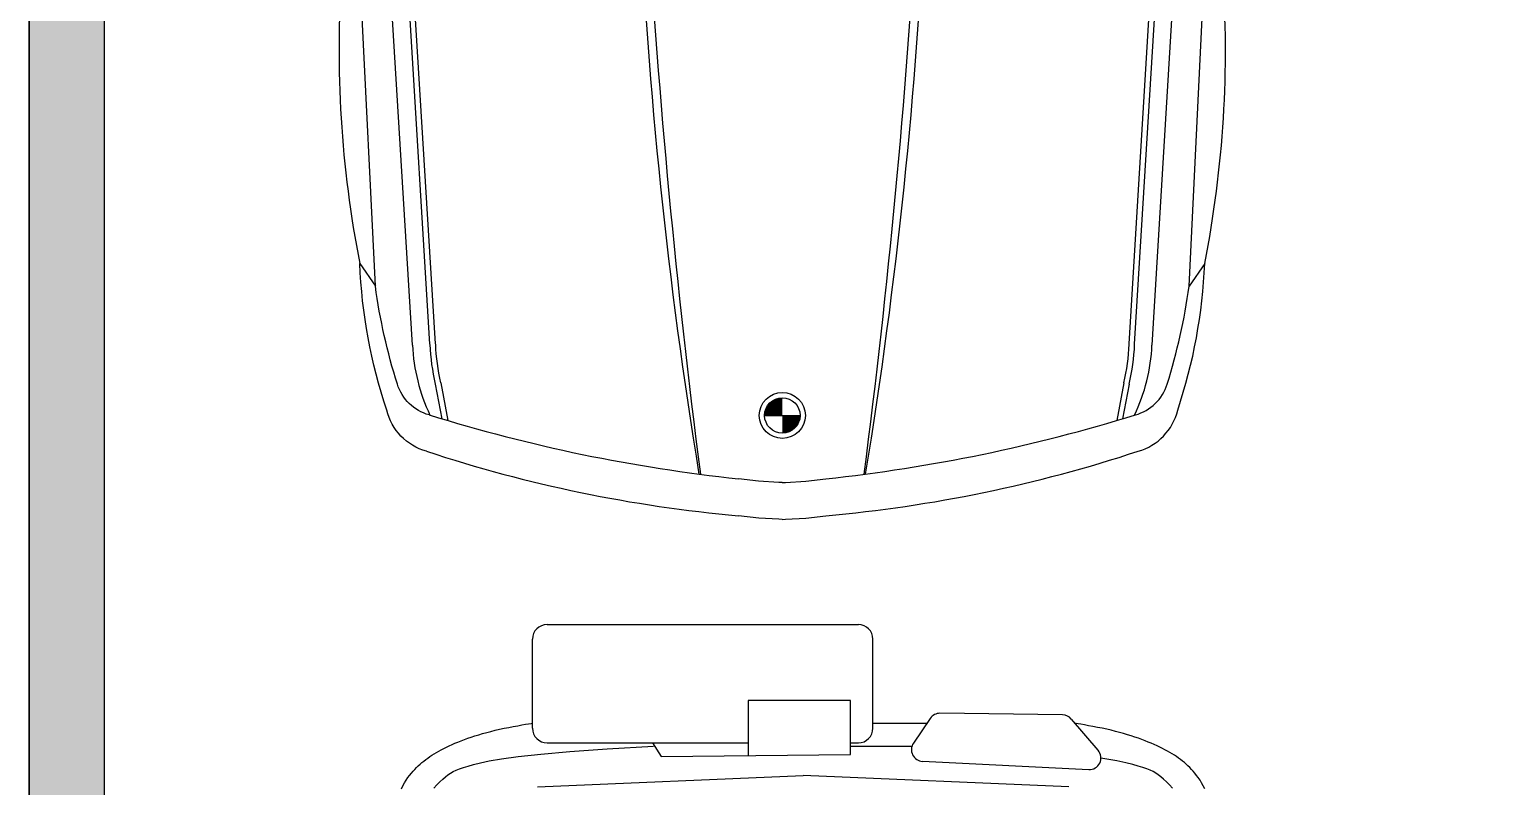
# Model space of a CAD drawing. Header units: inches. Extents: x -370 to 18, y -197 to 199.
# Drawn here: x -102.979 to -100.058, y -20.124 to -18.609 of the extents above; entities that cross this region are included whole.
import ezdxf

# ---------------------------------------------------------------- set-up
doc = ezdxf.new("R2010")
doc.units = ezdxf.units.IN
doc.header["$MEASUREMENT"] = 0
doc.layers.add('MUEBLES', color=7, linetype='Continuous')

# ---------------------------------------------------------------- blocks, each defined once
blk = doc.blocks.new('a4')
at = {"color": 1}
for p, q in [((175.7466, 151.5525), (175.7689, 151.0215)), ((175.8638, 151.5626), (176.042, 151.5626)), ((175.8346, 151.5334), (175.8346, 151.1317)), ((176.0712, 151.5334), (176.0712, 150.9112)), ((175.8346, 151.3226), (175.8072, 151.3053)), ((175.8072, 151.3053), (175.8109, 150.927)), ((175.9192, 151.1317), (175.8089, 151.1317)), ((175.9192, 150.927), (175.9192, 151.1317)), ((175.7466, 150.4906), (175.7689, 151.0215)), ((175.8109, 150.927), (175.9192, 150.927)), ((175.8281, 150.927), (175.8281, 150.8039)), ((175.8346, 150.927), (175.8346, 150.9112)), ((175.8638, 150.882), (176.042, 150.882)), ((175.874, 150.882), (175.874, 150.774)), ((175.7976, 150.7829), (175.7811, 150.4507)), ((175.8833, 150.7677), (175.834, 150.8011)), ((175.8903, 150.5029), (175.8936, 150.748)), ((175.8196, 150.4318), (175.8822, 150.4854))]:
    blk.add_line(p, q, dxfattribs=at)
for points in [[(175.7423, 151.8247), (175.7488, 151.8215), (175.7547, 151.8182), (175.7601, 151.8149), (175.765, 151.8115), (175.7695, 151.8081), (175.7737, 151.8046), (175.7777, 151.8012), (175.7815, 151.7978), (175.7851, 151.7943), (175.7885, 151.7908), (175.7919, 151.7872), (175.7951, 151.7836), (175.7982, 151.7799), (175.8012, 151.776), (175.8041, 151.772), (175.807, 151.7679), (175.8098, 151.7636), (175.8125, 151.7592), (175.8152, 151.7545), (175.8179, 151.7498), (175.8206, 151.7448), (175.8232, 151.7397), (175.8258, 151.7344), (175.8284, 151.729), (175.831, 151.7233), (175.8336, 151.7175), (175.8362, 151.7115), (175.8387, 151.7052), (175.8413, 151.6987), (175.8437, 151.6919), (175.8462, 151.6849), (175.8486, 151.6776), (175.8509, 151.6701), (175.8532, 151.6622), (175.8554, 151.6541), (175.8575, 151.6458), (175.8596, 151.6372), (175.8617, 151.6284), (175.8636, 151.6193), (175.8655, 151.6101), (175.8673, 151.6009), (175.8689, 151.592), (175.8704, 151.5838), (175.8717, 151.5764), (175.8728, 151.5702), (175.8735, 151.5655), (175.874, 151.5626)], [(175.7442, 151.7597), (175.7507, 151.7537), (175.7566, 151.7478), (175.7619, 151.7421), (175.7666, 151.7366), (175.7706, 151.7315), (175.7741, 151.7264), (175.7772, 151.7211), (175.78, 151.7152), (175.7827, 151.7085), (175.7853, 151.7006), (175.7881, 151.6913), (175.7912, 151.6802), (175.7947, 151.6668), (175.7985, 151.6489), (175.8027, 151.6244), (175.8072, 151.5909), (175.812, 151.5461), (175.8171, 151.4876), (175.8225, 151.4133), (175.8281, 151.3208)], [(175.7423, 150.2184), (175.7488, 150.2216), (175.7547, 150.2249), (175.7601, 150.2282), (175.765, 150.2316), (175.7695, 150.235), (175.7737, 150.2384), (175.7777, 150.2419), (175.7815, 150.2453), (175.7851, 150.2488), (175.7885, 150.2523), (175.7919, 150.2558), (175.7951, 150.2595), (175.7982, 150.2632), (175.8012, 150.2671), (175.8041, 150.271), (175.807, 150.2752), (175.8098, 150.2795), (175.8125, 150.2839), (175.8152, 150.2885), (175.8179, 150.2933), (175.8206, 150.2983), (175.8232, 150.3034), (175.8258, 150.3086), (175.8284, 150.3141), (175.831, 150.3197), (175.8336, 150.3256), (175.8362, 150.3316), (175.8387, 150.3379), (175.8413, 150.3444), (175.8437, 150.3512), (175.8462, 150.3582), (175.8486, 150.3655), (175.8509, 150.373), (175.8532, 150.3809), (175.8554, 150.3889), (175.8575, 150.3973), (175.8596, 150.4059), (175.8617, 150.4147), (175.8636, 150.4238), (175.8655, 150.433), (175.8673, 150.4422), (175.8689, 150.451), (175.8704, 150.459), (175.8716, 150.4661), (175.8726, 150.4718), (175.8733, 150.476), (175.8736, 150.4781)], [(175.7442, 150.2834), (175.7507, 150.2894), (175.7566, 150.2953), (175.7619, 150.301), (175.7666, 150.3065), (175.7706, 150.3116), (175.7741, 150.3167), (175.7772, 150.322), (175.78, 150.3279), (175.7827, 150.3346), (175.7853, 150.3424), (175.7881, 150.3518), (175.7912, 150.3628), (175.7947, 150.3763), (175.7985, 150.3942), (175.8027, 150.4187), (175.8037, 150.4262)]]:
    blk.add_lwpolyline(points, dxfattribs=at)
for centre, radius, start, end in [((175.8638, 151.5334), 0.0292, 90, 180), ((176.042, 151.5334), 0.0292, 0, 90), ((175.8638, 150.9112), 0.0292, 180, 270), ((176.042, 150.9112), 0.0292, 270, 0), ((175.8209, 150.7817), 0.0234, 55.9075, 177.1495), ((175.8702, 150.7483), 0.0234, 359.2405, 55.9075), ((175.867, 150.5032), 0.0234, 310.5779, 359.2405), ((175.8044, 150.4496), 0.0234, 177.1495, 310.5779)]:
    blk.add_arc(centre, radius, start, end, dxfattribs=at)
blk = doc.blocks.new('BMW735P')
at = {"color": 1}
for p, q in [((0.4663, 0.8066), (1.4888, 0.8568)), ((0.5117, 0.8378), (0.4663, 0.8066)), ((0.3484, 0.7325), (1.5185, 0.8039)), ((0.3506, 0.6976), (1.5317, 0.7697)), ((0.3512, 0.6867), (1.502, 0.7569)), ((0.2727, 0.6761), (0.1975, 0.6618)), ((0.2706, 0.6868), (0.2011, 0.6736)), ((0.2078, 0.0285), (0.2078, -0.0424)), ((0.2727, -0.6895), (0.1975, -0.6752)), ((0.2706, -0.7002), (0.2011, -0.687)), ((0.3512, -0.7001), (1.5019, -0.7703)), ((0.3506, -0.711), (1.5317, -0.7831)), ((0.3484, -0.7459), (1.5185, -0.8173)), ((0.5117, -0.8512), (0.4663, -0.82)), ((0.4663, -0.82), (1.4888, -0.8702))]:
    blk.add_line(p, q, dxfattribs=at)
for points in [[(0.1362, 0.7047, -0.271445), (0.2184, 0.7838, -0.070454), (0.5117, 0.8378)], [(0.2089, 0.6993, -0.257358), (0.2705, 0.7627, -0.042334), (0.4663, 0.8066)], [(0.1362, -0.7181, 0.271445), (0.2184, -0.7972, 0.070454), (0.5117, -0.8512)], [(0.2089, -0.7127, 0.257358), (0.2705, -0.7761, 0.042334), (0.4663, -0.82)]]:
    blk.add_lwpolyline(points, format="xyb", dxfattribs=at)
for points in [[(-0.0002, -0.0067), (0, 0), (0.0024, 0.0403), (0.0072, 0.0806)], [(0.0736, -0.0067), (0.0738, 0), (0.0762, 0.0405), (0.081, 0.0806)], [(-0.0002, -0.0067), (0, -0.0134), (0.0024, -0.0537), (0.0072, -0.094)], [(0.0736, -0.0067), (0.0738, -0.0134), (0.0762, -0.0539), (0.081, -0.094)]]:
    blk.add_lwpolyline(points, dxfattribs=at)
at = {"color": 1, "const_width": 0.0353}
for points in [[(0.1901, -0.0069, 0.414214), (0.2078, -0.0246, 1)], [(0.2255, -0.0069, 0.414214), (0.2078, 0.0107, 1)]]:
    blk.add_lwpolyline(points, format="xyb", dxfattribs=at)
at = {"color": 1}
for radius in [0.046, 0.0354]:
    blk.add_circle((0.2078, -0.0069), radius, dxfattribs=at)
for centre, radius, start, end in [((0.9382, -1.3329), 2.2122, 85.9177, 101.1171), ((0.3656, 0.3646), 0.3682, 92.6658, 115.256), ((2.7617, -0.1636), 2.7653, 161.6997, 174.9344), ((3.3105, -0.2648), 3.2479, 162.7329, 173.8965), ((0.3673, 0.273), 0.425, 92.353, 103.1471), ((0.3673, 0.273), 0.4141, 92.353, 103.1471), ((2.1764, -15.9629), 16.2543, 93.3904, 97.37449), ((1.6598, -9.3791), 9.6671, 92.47295, 99.34232), ((2.7617, 0.1502), 2.7653, 185.0656, 198.3003), ((3.3105, 0.2514), 3.2479, 186.1035, 197.2671), ((2.1783, 15.9492), 16.2543, 262.61878, 266.60287), ((1.6609, 9.3654), 9.6671, 260.65095, 267.52033), ((0.3673, -0.2864), 0.425, 256.8529, 267.647), ((0.3673, -0.2864), 0.4141, 256.8529, 267.647), ((0.3656, -0.378), 0.3682, 244.744, 267.3342), ((0.9382, 1.3195), 2.2122, 258.8829, 274.0823)]:
    blk.add_arc(centre, radius, start, end, dxfattribs=at)

msp = doc.modelspace()

# ---------------------------------------------------------------- hatches: boundary and pattern name
h = msp.add_hatch(color=256)
h.dxf.hatch_style = 1
h.paths.add_polyline_path([(-102.82942, -14.45883), (-102.97942, -14.45883), (-102.97942, -24.45883), (-84.82942, -24.45883), (-84.82942, -24.30883), (-86.64304, -24.30883), (-86.64313, -24.30899), (-86.63621, -24.328), (-86.62697, -24.33983), (-86.59489, -24.33427), (-86.59572, -24.37476), (-86.60743, -24.39021), (-86.64301, -24.35887), (-86.64707, -24.39036), (-86.67557, -24.39189), (-86.69421, -24.37348), (-86.68403, -24.34299), (-86.69158, -24.3409), (-86.70908, -24.34393), (-86.71888, -24.32881), (-86.70374, -24.30883), (-86.79497, -24.30883), (-86.79187, -24.31733), (-86.78263, -24.32916), (-86.75055, -24.32361), (-86.75138, -24.36409), (-86.76309, -24.37954), (-86.79867, -24.3482), (-86.80273, -24.37969), (-86.83123, -24.38123), (-86.84987, -24.36282), (-86.83969, -24.33232), (-86.84724, -24.33023), (-86.86474, -24.33326), (-86.88058, -24.30883), (-86.94844, -24.30883), (-86.93757, -24.33867), (-86.92834, -24.35049), (-86.89626, -24.34494), (-86.89709, -24.38543), (-86.90879, -24.40087), (-86.94437, -24.36954), (-86.94844, -24.40102), (-86.97693, -24.40256), (-86.99557, -24.38415), (-86.9854, -24.35365), (-86.99295, -24.35157), (-87.01044, -24.35459), (-87.03065, -24.32343), (-87.04982, -24.32446), (-87.06565, -24.30883), (-88.04356, -24.30883), (-88.04356, -23.70883), (-88.19356, -23.70883), (-88.19356, -24.30883), (-99.67942, -24.30883), (-99.67942, -23.75883), (-99.82942, -23.75883), (-99.82942, -24.30883), (-102.82942, -24.30883)])

# ---------------------------------------------------------------- linework, layer by layer
at = {"color": 4}
for p, q in [((-102.97942, -14.45883), (-102.97942, -24.45883)), ((-102.82942, -14.45883), (-102.82942, -24.30883))]:
    msp.add_line(p, q, dxfattribs=at)
at = {"color": 8}
msp.add_line((-102.97942, -24.18224), (-102.97942, -16.40883), dxfattribs=at)

# ---------------------------------------------------------------- block references
at = {"layer": 'MUEBLES', "color": 1, "rotation": 90}
msp.add_blockref('BMW735P', (-101.48087, -19.58929), dxfattribs=at)
at = {"layer": 'MUEBLES', "rotation": 90}
msp.add_blockref('a4', (49.58913, -195.87101), dxfattribs=at)

doc.saveas('drawing.dxf')
